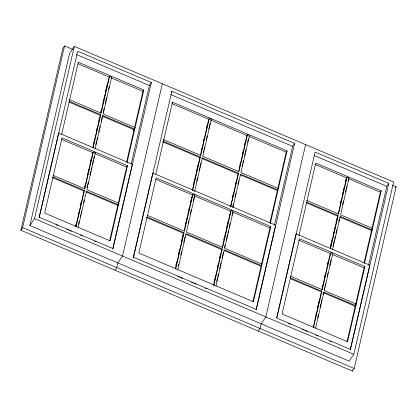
<?xml version="1.0" encoding="UTF-8"?>
<svg xmlns="http://www.w3.org/2000/svg" width="417" height="417" viewBox="0 0 417 417"><rect width="100%" height="100%" fill="white"/><g stroke="black" fill="none" stroke-linecap="round" stroke-linejoin="round"><path stroke-width="0.63" d="M392.553 185.237L396.15 186.764L354.205 368.456L352.422 371.067L20.85 230.236L62.795 48.544L64.578 45.933L72.975 49.498M20.85 230.236L22.633 227.625L64.578 45.933M29.857 225.529L69.634 53.24L74.315 46.376L393.606 181.994L353.83 354.288L349.149 361.148L29.857 225.529L34.538 218.67L74.315 46.376M58.51 133.654L39.13 217.606L77.682 51.249L151.366 82.545L112.814 248.902L132.34 164.319L58.656 133.023M61.7 134.217L78.328 62.196L143.823 90.015L127.049 162.666M93.262 144.558L93.7 142.656M93.992 141.389L94.581 138.851M96.483 130.599L97.072 128.061M98.683 121.081L99.559 117.271M100.653 112.533L101.242 109.994M102.853 103.015L103.734 99.204M104.026 97.938L104.61 95.399M105.345 92.225L106.22 88.414M106.517 87.148L107.101 84.609M92.829 147.717L100.299 115.347L100.747 114.696L69.019 101.222M100.81 113.148L109.16 76.973L109.603 76.321L111.652 77.192L103.155 113.997L134.879 127.472L134.514 129.041L133.622 130.349L133.867 129.301M93.127 147.696L100.747 114.696M109.603 76.321L101.107 113.127L69.384 99.653M75.644 225.972L76.233 223.434M78.135 215.182L78.719 212.644M80.627 204.398L81.211 201.859M84.505 187.598L85.381 183.793M87.434 174.905L87.872 173.003M88.164 171.736L88.753 169.198M89.926 164.121L90.364 162.213M90.656 160.946L91.245 158.408M75.795 226.587L83.999 191.049L84.448 190.397L52.724 176.923M84.51 188.849L92.861 152.674L93.309 152.023L95.352 152.893L86.856 189.699L118.579 203.173L118.22 204.742L117.328 206.05L117.568 205.002M76.097 226.572L84.448 190.397M93.309 152.023L84.807 188.833L53.084 175.354M95.754 144.777L96.635 140.967M96.926 139.7L97.51 137.162M98.683 132.085L99.121 130.182M99.418 128.91L100.002 126.372M101.175 121.295L102.201 116.854M103.145 112.746L104.172 108.305M105.345 103.228L106.663 97.515M108.566 89.269L109.155 86.731M95.175 148.567L102.79 115.566L134.514 129.041M78.578 224.283L79.162 221.745M80.335 216.668L80.773 214.765M81.065 213.499L81.654 210.96M83.556 202.709L84.145 200.17M86.997 187.817L88.315 182.104M89.926 175.124L90.807 171.314M91.099 170.047L91.683 167.509M92.418 164.334L93.299 160.524M93.59 159.258L94.174 156.719M78.141 227.442L86.496 191.267L118.22 204.742M126.596 162.057L134.071 129.692L102.347 116.218L102.79 115.566M143.823 90.015L142.932 91.318L134.43 128.128L134.879 127.472M109.567 240.932L117.771 205.393L86.048 191.919L86.496 191.267M118.282 203.194L126.632 167.019L127.524 165.716L62.029 137.897L44.671 213.077L110.166 240.896L127.524 165.716M131.287 163.777L149.359 85.485L151.366 82.545M162.322 83.76L122.546 256.054L117.865 262.913L116.781 267.61L114.998 270.226M133.503 257.268L171.835 91.24L294.637 143.401L256.309 309.424L256.085 309.753L275.611 225.175L152.81 173.013L133.278 257.591L133.503 257.268L256.309 309.424M163.292 140.691L163.532 139.643L200.713 155.437L209.214 118.631L211.257 119.497L202.761 156.307L238.92 171.663L247.417 134.858L249.465 135.728L240.969 172.534L278.149 188.328L277.341 190.548L269.872 222.913M155.849 174.207L172.476 102.181L287.094 150.865L270.32 223.522M193.749 183.063L194.624 179.253M194.921 177.986L195.505 175.448M196.678 170.371L197.116 168.463M197.408 167.196L197.997 164.658M201.14 151.032L201.729 148.494M203.34 141.514L204.221 137.704M206.269 128.822L207.15 125.011M192.435 190.022L199.905 157.657L200.353 157.006L163.172 141.212M200.415 155.458L208.766 119.283L209.214 118.631M192.586 190.637L200.353 157.006M175.838 265.744L176.719 261.933M178.33 254.954L179.649 249.241M181.259 242.261L182.14 238.456M182.432 237.184L183.016 234.646M184.992 226.097L185.867 222.292M186.164 221.02L186.748 218.482M187.921 213.405L188.359 211.502M188.651 210.236L189.24 207.697M190.413 202.62L191.731 196.907M175.406 268.897L183.61 233.358L184.053 232.707L146.873 216.913M184.116 231.159L192.466 194.984L192.915 194.332L194.963 195.198L186.462 232.008L222.621 247.364L231.122 210.559L233.166 211.429L224.669 248.235L261.85 264.029L261.042 266.249L252.838 301.788M175.703 268.876L184.053 232.707M192.915 194.332L184.418 231.138L147.232 215.344M196.678 181.374L197.559 177.564M199.17 170.584L200.051 166.774M200.342 165.507L200.926 162.969M203.34 152.518L203.783 150.615M204.075 149.343L204.658 146.805M206.269 139.825L207.15 136.015M208.761 129.035L210.079 123.323M194.635 191.507L202.401 157.871L238.56 173.232L230.794 206.868M178.33 265.957L178.768 264.055M180.822 255.168L181.703 251.362M183.751 242.475L184.189 240.573M184.486 239.306L185.07 236.767M188.213 223.142L188.802 220.603M190.413 213.624L191.294 209.814M193.342 200.931L194.223 197.121M177.751 269.747L186.102 233.572L222.261 248.933L213.765 285.739M232.54 196.751L232.978 194.843M235.469 184.059L235.907 182.151M239.202 167.895L239.639 165.992M239.931 164.72L240.52 162.182M242.423 153.93L243.012 151.392M244.623 144.412L245.504 140.607M230.643 206.248L238.112 173.884L238.56 173.232M238.623 171.684L246.973 135.509L247.417 134.858M214.192 281.334L214.63 279.432M214.922 278.165L215.511 275.627M217.413 267.375L217.997 264.837M219.613 257.857L220.489 254.047M223.783 239.791L224.659 235.98M224.956 234.714L225.54 232.175M226.712 227.098L227.15 225.19M227.447 223.924L228.031 221.385M229.204 216.308L229.642 214.406M213.608 285.124L221.813 249.585L222.261 248.933M222.324 247.385L230.674 211.21L231.122 210.559M232.832 206.483L233.421 203.944M235.032 196.965L235.913 193.16M237.961 184.272L238.842 180.467M242.131 166.206L242.574 164.303M242.866 163.031L243.45 160.493M244.623 155.416L245.06 153.513M245.358 152.247L245.941 149.708M247.552 142.723L248.433 138.918M232.842 207.734L240.604 174.103L277.79 189.891M216.684 281.553L217.559 277.743M217.856 276.476L218.44 273.938M219.613 268.861L220.051 266.953M220.343 265.686L220.932 263.148M222.105 258.071L223.423 252.358M224.518 247.62L225.102 245.081M226.275 240.004L227.593 234.291M227.885 233.025L228.474 230.486M229.204 227.312L230.085 223.502M231.988 215.255L232.577 212.717M215.954 285.973L224.31 249.804L261.49 265.593M277.852 188.343L286.203 152.174L287.094 150.865M261.553 264.05L269.903 227.875L270.795 226.567L156.177 177.882L138.819 253.067L253.437 301.752L270.795 226.567M274.412 225.263L292.635 146.341L294.637 143.401M305.593 144.61L265.817 316.904L261.141 323.764L260.052 328.466L258.269 331.077M276.695 317.817L296.08 233.864L369.759 265.165L350.233 349.743L350.457 349.415L388.79 183.386L315.106 152.09L276.773 318.119L350.457 349.415M298.973 235.694L315.747 163.037L381.242 190.856L364.468 263.513M330.535 246.04L331.416 242.23M331.708 240.963L332.292 238.425M333.027 235.251L333.908 231.44M334.199 230.174L334.783 227.635M335.956 222.558L336.394 220.656M336.691 219.384L336.983 218.117M337.932 214.01L338.515 211.471M340.126 204.492L341.007 200.681M342.618 193.702L343.936 187.989M345.547 181.009L345.99 179.107M330.248 248.558L337.718 216.194L338.166 215.537L306.443 202.063M338.229 213.989L346.579 177.819L347.027 177.162L349.071 178.033L340.574 214.844L372.298 228.318L371.938 229.882L371.047 231.19M330.545 248.537L338.166 215.537M347.027 177.162L338.526 213.973L306.803 200.499M315.116 317.931L315.554 316.029M315.851 314.757L316.435 312.218M317.608 307.141L318.046 305.239M318.338 303.972L318.927 301.434M322.07 287.808L322.659 285.27M324.27 278.29L325.151 274.48M327.199 265.598L328.08 261.787M313.219 327.434L321.424 291.895L321.867 291.238L290.143 277.764M321.783 290.326L330.28 253.52L330.728 252.864L332.776 253.734L324.275 290.545L356.003 304.019L355.638 305.583L354.747 306.891M313.516 327.413L321.867 291.238M330.728 252.864L322.232 289.674L290.503 276.2M333.027 246.254L334.345 240.541M334.637 239.275L335.226 236.736M335.956 233.562L336.837 229.751M338.74 221.505L339.329 218.967M342.618 204.705L343.499 200.9M345.552 192.013L345.99 190.11M346.282 188.844L346.871 186.305M348.039 181.228L348.482 179.32M332.594 249.408L340.215 216.407L371.938 229.882M317.608 318.15L318.489 314.34M320.1 307.36L320.981 303.55M321.272 302.283L321.856 299.745M323.029 294.668L323.915 292.108L355.638 305.583M324.27 289.294L324.707 287.391M325.005 286.119L325.588 283.581M327.199 276.601L328.08 272.791M329.691 265.811L331.009 260.099M315.565 328.283L323.915 292.108M364.02 262.903L371.49 230.538L339.766 217.059M372 228.334L380.351 192.164L381.242 190.856M346.991 341.778L355.195 306.24L323.467 292.765M364.943 266.557L347.585 341.737L282.09 313.918L299.448 238.738L364.943 266.557L364.051 267.865L355.555 304.671L356.003 304.019M368.56 265.248L386.783 186.326L388.79 183.386M352.422 371.067L352.714 369.801M111.652 77.192L111.203 77.843L142.932 91.318M95.352 152.893L94.909 153.545L126.632 167.019M171.163 92.22L171.835 91.24M171.882 103.056L172.476 102.181M118.136 203.83L118.579 203.173M211.257 119.497L210.814 120.153L246.973 135.509M202.401 157.871L201.953 158.528L238.112 173.884M194.963 195.198L194.515 195.854L230.674 211.21M395.436 187.812L396.15 186.764M371.855 228.969L372.298 228.318M76.28 54.445L149.359 85.485M171.027 94.69L292.635 146.341M314.298 155.541L386.783 186.326M78.031 63.754L109.16 76.973M172.174 103.739L208.766 119.283M249.017 136.38L286.203 152.174M314.856 164.345L346.579 177.819M348.628 178.69L380.351 192.164M69.175 102.129L100.299 115.347M162.724 141.863L199.905 157.657M240.161 174.754L277.341 190.548M305.995 202.719L337.718 216.194M61.737 139.455L92.861 152.674M155.875 179.44L192.466 194.984M232.722 212.081L269.903 227.875M298.556 240.046L330.28 253.52M332.328 254.391L364.051 267.865M52.876 177.83L83.999 191.049M146.424 217.565L183.61 233.358M185.654 234.229L221.813 249.585M223.861 250.455L261.042 266.249M290.295 278.671L321.424 291.895M39.354 217.278L113.038 248.574M55.904 224.727L57.702 225.493M66.689 229.308L68.482 230.069M69.681 230.58L71.479 231.341M80.465 235.162L82.264 235.923M94.242 241.01L96.04 241.777M177.611 276.424L179.409 277.185M180.603 277.696L182.401 278.457M191.387 282.273L193.186 283.039M194.385 283.544L196.178 284.311M205.164 288.126L206.962 288.887M288.533 323.535L290.331 324.301M302.309 329.388L304.108 330.149M305.307 330.66L307.105 331.421M316.091 335.242L317.884 336.003M329.868 341.09L331.666 341.857M34.538 218.67L353.83 354.288M22.633 227.625L354.205 368.456"/></g></svg>
